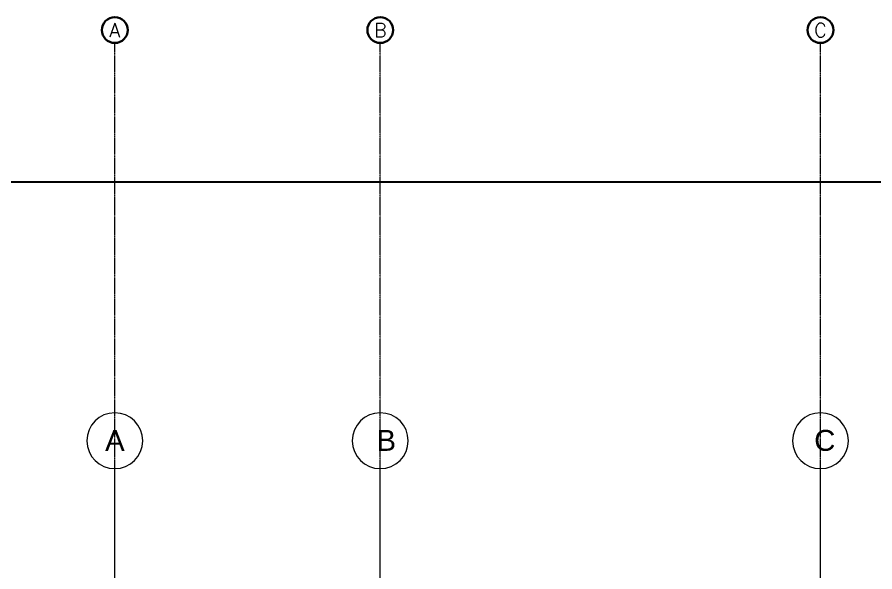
# Model space of a CAD drawing. Header units: inches. Extents: x 11737 to 18084, y -4365 to 1695.
# Drawn here: x 12486 to 13222, y 1218 to 1695 of the extents above; entities that cross this region are included whole.
import ezdxf
from ezdxf.enums import TextEntityAlignment as Align

# ---------------------------------------------------------------- set-up
doc = ezdxf.new("R2010")
doc.units = ezdxf.units.IN
doc.header["$MEASUREMENT"] = 0
doc.linetypes.add('INC-200$0$NBK_CenterX2', pattern=[1.083333, 0.666667, -0.125, 0.166667, -0.125])
doc.linetypes.add('NBK_CenterX2', pattern=[1.083333, 0.666667, -0.125, 0.166667, -0.125])
doc.layers.get('Defpoints').update_dxf_attribs({"color": 250, "lineweight": 0})
for name, color, linetype, lineweight in [('!Gridline', 112, 'NBK_CenterX2', 5), ('!Gridline @ 1', 112, 'NBK_CenterX2', 5), ('INC-200$0$!Gridline @ 1', 112, 'INC-200$0$NBK_CenterX2', 5), ('S-GRID-IDEN', 1, 'Continuous', 9)]:
    doc.layers.add(name, color=color, linetype=linetype, lineweight=lineweight)
doc.styles.add('Arial Narrow Bold', font='')
doc.styles.add('Arial_1', font='arial.ttf', dxfattribs={"height": 18})
doc.styles.add('Romans', font='romans.shx', dxfattribs={"width": 0.8})
doc.styles.get('Arial Narrow Bold').set_extended_font_data('Arial Narrow', bold=True)

# ---------------------------------------------------------------- blocks, each defined once
blk = doc.blocks.new('Grid - Grid Head - 1_2_ Circle-1591862-BUILDING ELEVATION - EAST')
at = {"layer": 'S-GRID-IDEN'}
blk.add_circle((813.21, 1599.69), 24, dxfattribs=at)
blk = doc.blocks.new('WEST ELEVATION GRID')
for p, q in [((-1332.01, -106.7), (-1332.01, 1818.09)), ((-1104.01, -106.7), (-1104.01, 1818.09)), ((-726.01, -106.7), (-726.01, 1818.09))]:
    blk.add_line(p, q)
at = {"layer": 'S-GRID-IDEN', "xscale": -1}
for p in [(-518.81, 242.4), (-290.81, 242.4), (87.19, 242.4)]:
    blk.add_blockref('Grid - Grid Head - 1_2_ Circle-1591862-BUILDING ELEVATION - EAST', p, dxfattribs=at)
at = {"style": 'Arial_1'}
for s, p in [('A', (-1340.32, 1833.38)), ('B', (-1107.26, 1833.38)), ('C', (-731.38, 1833.38))]:
    blk.add_text(s, height=18, dxfattribs=at).set_placement(p)
blk = doc.blocks.new('SYM_Gridline')
at = {"linetype": 'Continuous', "lineweight": 30}
blk.add_circle((0, 0), 0.25, dxfattribs=at)
at = {"style": 'Arial Narrow Bold'}
blk.add_attdef('GRIDLINE', text='', height=0.2, dxfattribs=at).set_placement((0, 0), align=Align.MIDDLE_CENTER)
blk = doc.blocks.new('GRID_ELEV WEST_W')
at = {"layer": '!Gridline'}
for p, q in [((0.03, -1231.31), (0.03, 403.85)), ((169.68, -1231.31), (169.68, 403.85)), ((450.93, -1231.31), (450.93, 403.85))]:
    blk.add_line(p, q, dxfattribs=at)
at = {"layer": '!Gridline @ 1'}
ref = blk.add_blockref('SYM_Gridline', (0.03, 412.14), dxfattribs=dict(at, xscale=33.007521693708, yscale=33.007521693708, zscale=33.007521693708))
ref.add_attrib('GRIDLINE', 'A', dxfattribs={"layer": '0', "height": 8.96, "style": 'Romans'}).set_placement((0.03, 412.14, 417.62), align=Align.MIDDLE_CENTER)
ref = blk.add_blockref('SYM_Gridline', (169.68, 412.14), dxfattribs=dict(at, xscale=33.007521693708, yscale=33.007521693708, zscale=33.007521693708))
ref.add_attrib('GRIDLINE', 'B', dxfattribs={"layer": '0', "height": 8.96, "style": 'Romans'}).set_placement((169.68, 412.14, 417.62), align=Align.MIDDLE_CENTER)
ref = blk.add_blockref('SYM_Gridline', (450.93, 412.14), dxfattribs=dict(at, xscale=33.007521693708, yscale=33.007521693708, zscale=33.007521693708))
ref.add_attrib('GRIDLINE', 'C', dxfattribs={"layer": '0', "height": 8.96, "style": 'Romans'}).set_placement((450.93, 412.14, 417.62), align=Align.MIDDLE_CENTER)

msp = doc.modelspace()

# ---------------------------------------------------------------- linework, layer by layer
at = {"color": 4}
msp.add_lwpolyline([(11736.95225, 1553.24217), (15084.43032, 1553.24217), (15084.43032, -571.07582), (11736.95225, -571.07582)], close=True, dxfattribs=at)

# ---------------------------------------------------------------- block references
at = {"layer": 'Defpoints'}
msp.add_blockref('WEST ELEVATION GRID', (13901.7236, -511.19035), dxfattribs=at)
at = {"layer": 'INC-200$0$!Gridline @ 1', "xscale": 1.344, "yscale": 1.344, "zscale": 1.344}
msp.add_blockref('GRID_ELEV WEST_W', (12569.66309, 1129.81085), dxfattribs=at)

doc.saveas('drawing.dxf')
